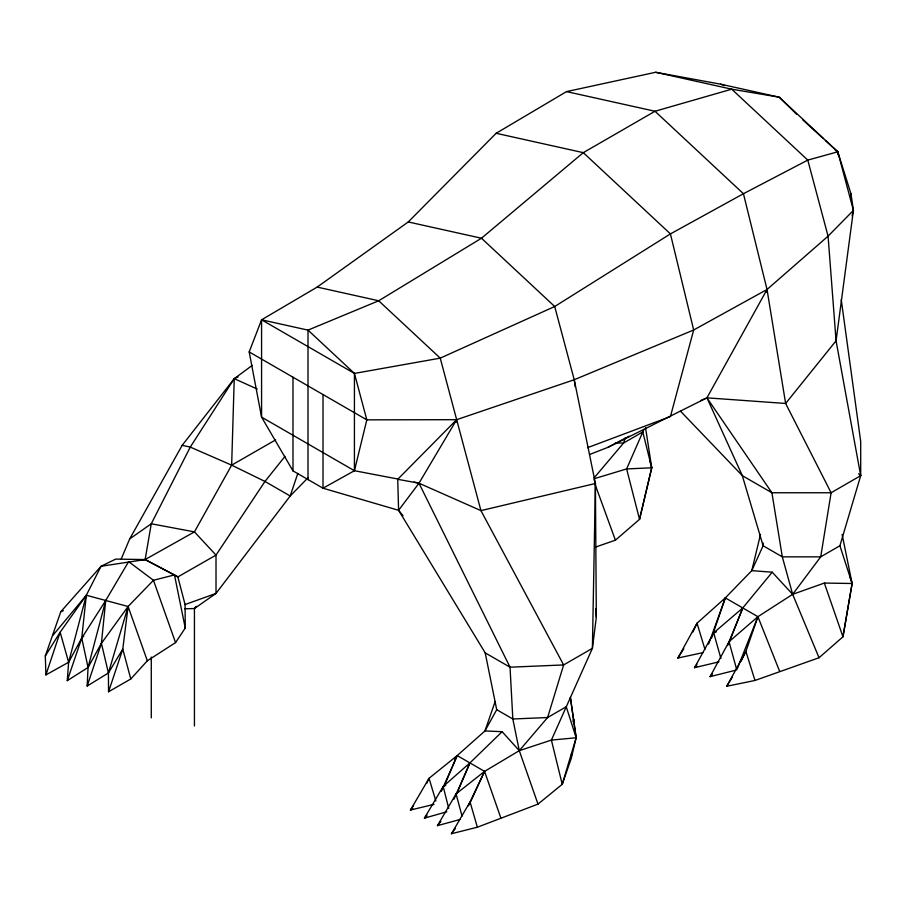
<?xml version="1.0" encoding="UTF-8"?>
<svg xmlns="http://www.w3.org/2000/svg" width="906" height="906" viewBox="0 0 906 906"><rect width="100%" height="100%" fill="white"/><g stroke="black" fill="none" stroke-linecap="round" stroke-linejoin="round"><path stroke-width="1.36" d="M403.034 515.763L398.595 510.293L323.012 488.209L292.989 470.882L261.574 417.122L249.195 351.936L261.574 319.807L317.168 287.089L408.255 221.959L481.482 238.233L554.71 306.511L574.234 379.739L595.412 483.487L592.399 648.334L551.392 740.089L562.23 784.313L537.994 804.109L477.383 827.212L451.448 833.724L470.055 801.98L484.563 771.38L519.285 750.666L551.392 740.089L576.148 737.767L570.418 697.439M824.347 583.068L842.965 636.793L852.116 583.498L824.347 583.068L792.659 594.325L757.914 616.692L745.898 651.437L726.748 686.261L754.992 680.463L819.024 657.733L842.965 636.793L852.116 583.498L839.907 545.752L860.7 475.661L836.068 340.803L836.215 335.163M175.549 642.603L185.254 628.017L185.073 604.551L177.848 576.918L174.473 574.925L153.454 580.282L128.097 606.499L122.786 649.081L108.414 672.977L87.18 686.023L88.041 667.484L105.73 600.485L101.415 643.328L108.414 672.977L108.55 691.776L130.781 678.99L147.327 660.791L175.549 642.603L153.454 580.282L128.629 561.629L105.73 600.485L81.755 638.039L68.63 662.263L45.912 674.913L45.3 655.978L60.804 611.709L101.053 566.273L145.141 559.557L194.439 531.879L231.653 465.152L234.246 378.663L252.276 365.378M570.395 697.722L576.148 737.767L562.23 784.313L571.256 758.367L571.516 754.143M573.464 721.776L573.634 718.956L573.136 721.72M52.876 635.366L86.319 595.253L128.097 606.499L101.415 643.328L88.041 667.484L67.282 680.666L68.63 662.263L86.319 595.253L101.053 566.273L115.719 559.104L145.141 559.557L174.473 574.925L185.254 628.017M594.053 479.523L595.412 483.487L596.318 617.382L592.399 648.334L563.634 664.936L510.033 667.201L485.197 652.864L398.595 510.293L397.723 479.297L456.647 419.682L574.234 379.739L693.679 329.988L767.031 289.49L828.073 236.172L853.418 210.385L850.961 193.759L837.79 151.8L779.228 97.191L720.655 84.179L655.65 72.276L566.544 91.597L496.148 133.284L408.255 221.959M589.5 454.552L607.949 447.338L706.94 397.836L785.627 403.464L836.068 340.803L853.418 210.385L837.79 151.8L825.411 140.509M850.508 196.545L850.961 193.759M284.971 456.386L264.96 481.448L216.013 555.095L177.848 576.918L145.141 559.557L151.279 523.781L190.271 447.088L234.246 378.663L238.063 376.941M571.256 758.367L576.148 737.767L566.261 706.759L547.609 717.529L519.285 750.666L537.994 804.109M760.519 534.347L751.787 570.644L725.321 597.881L697.031 623.215L677.881 658.039L703.101 652.603M323.012 394.563L323.012 488.209L354.427 470.724L366.817 419.852L354.427 373.419L308.006 330.124L261.574 319.807L261.574 417.122L354.427 470.724L398.719 479.183M455.99 422.389L456.647 419.682L366.817 419.852L249.195 351.936M852.093 215.843L853.418 210.385M766.317 292.208L767.031 289.49L743.441 193.725L654.993 111.257L566.544 91.597M108.414 672.977L128.097 606.499L147.327 660.791M625.321 437.655L623.566 443.023L594.019 477.994M45.912 674.913L60.147 632.218L86.319 595.253L81.755 638.039L67.282 680.666M87.18 686.023L101.415 643.328M108.55 691.776L122.786 649.081L130.781 678.99M297.836 473.351L290.192 495.99L216.013 593.419L194.439 608.538L184.847 608.798M495.118 701.606L484.97 730.927L457.202 755.581L429.036 778.299L410.429 810.043L434.053 804.347M708.617 644.098L725.321 597.881L757.914 616.692L779.613 671.278M441.324 791.391L457.202 755.581L484.563 771.38L500.837 817.937M727.563 645.604L742.773 607.949L772.218 572.196L792.659 594.325L819.024 657.733M454.008 799.183L469.92 762.92L502.128 731.708L519.285 750.666L512.83 718.99L510.033 667.201L418.98 483.215L397.723 479.297M728.345 644.325L742.773 607.949L713.702 632.841L694.551 667.665L718.945 661.856M737.314 668.651L757.914 616.692L729.036 641.697L710.077 676.635L735.457 670.281M711.584 637.96L725.321 597.881L723.86 600.202M121.257 558.9L129.705 538.9L182.185 445.322L234.246 378.663L257.213 389.025M445.005 784.2L457.202 755.581L454.823 759.058M456.601 794.143L469.92 762.92L443.193 786.465L424.427 818.129L446.76 811.799M468.368 805.853L470.055 801.98L477.383 827.212M643.928 429.387L626.624 468.923L639.534 519.342L615.412 540.18L595.763 546.986M426.692 783.407L429.036 778.299L435.877 801.04M469.229 804.675L484.563 771.38L456.058 793.905L437.451 825.649L460.078 819.477M692.954 631.958L697.031 623.215L704.959 649.409M741.04 661.312L745.898 651.437L754.992 680.463M485.197 652.864L496.715 709.692L484.97 730.927L502.128 731.708M706.94 397.836L767.031 289.49L785.627 403.464L831.108 492.751L820.711 556.839L792.659 594.325L782.308 556.839L771.912 492.751L706.94 397.836L742.32 475.661L763.112 545.752L751.787 570.644L772.218 572.196M398.595 510.293L418.98 483.215L456.647 419.682M726.748 686.261L732.49 676.941M45.3 655.978L60.147 632.218L68.63 662.263M677.881 658.039L683.837 648.843M730.655 639.398L729.036 641.697L736.793 669.953M696.952 664.313L694.551 667.665L696.952 666.284M413.566 805.717L410.429 810.043L412.762 808.707M457.689 791.731L456.058 793.905L462.037 816.136M712.558 673.328L710.077 676.635L712.467 675.253M451.448 833.724L455.48 828.378M196.16 606.295L194.439 608.538L194.439 725.978M437.451 825.649L440.871 821.482M427.054 815.038L424.427 818.129L426.749 816.782M307.904 477.904L290.192 495.99L264.96 481.448L231.653 465.152L190.271 447.088L182.185 445.322M83.76 636.08L81.755 638.039L88.041 667.484M129.705 538.9L151.279 523.781L194.439 531.879L216.013 555.095L216.013 593.419L185.073 604.551M841.232 299.603L860.7 441.494L860.7 475.661L831.108 492.751L771.912 492.751L742.32 475.661L680.338 410.996M839.907 545.752L820.711 556.839L782.308 556.839L763.112 545.752L763.112 542.988M231.653 465.152L275.628 439.908M607.949 447.338L629.251 436.194M700.666 400.588L705.683 398.38M445.729 785.423L443.193 786.465L448.697 808.322M60.804 611.709L63.329 610.667M587.586 447.655L670.429 416.556L693.679 329.988L670.429 233.907L583.294 152.661L496.148 133.284M716.34 631.867L713.702 632.841L720.893 658.503M594.472 478.64L626.624 468.923L651.731 467.813L645.548 427.734M837.79 154.564L837.79 151.8L807.778 160.102L743.441 193.725L670.429 233.907L554.71 306.511L440.237 358.142L354.427 373.419L261.574 319.807M595.412 483.487L480.939 510.622L418.98 483.215M138.21 560.067L145.141 559.557M615.344 443.023L623.566 443.023L642.773 431.935L651.731 467.813L639.534 519.342L651.731 467.813L650.032 461.245M413.94 482.094L419.478 483.158M655.65 72.276L731.72 89.184L779.228 97.191L796.521 114.156M317.168 287.089L378.697 300.769L440.237 358.142L480.939 510.622L563.634 664.936L547.609 717.529L512.83 718.99L496.715 709.692M720.655 84.179L724.641 85.628M835.355 150.396L837.79 151.8M858.605 473.77L860.7 475.661M802.716 119.807L823.35 138.629M594.585 483.034L615.412 540.18M850.1 577.088L852.116 583.498L842.127 534.483M574.234 379.739L575.174 386.681M836.068 340.803L828.073 236.172L807.778 160.102L731.72 89.184L654.993 111.257L583.294 152.661L481.482 238.233L378.697 300.769L308.006 330.124L308.006 479.67M595.684 608.968L596.318 617.382M354.427 373.419L354.427 470.724M292.989 377.224L292.989 470.882M151.279 657.043L151.279 717.892"/></g></svg>
